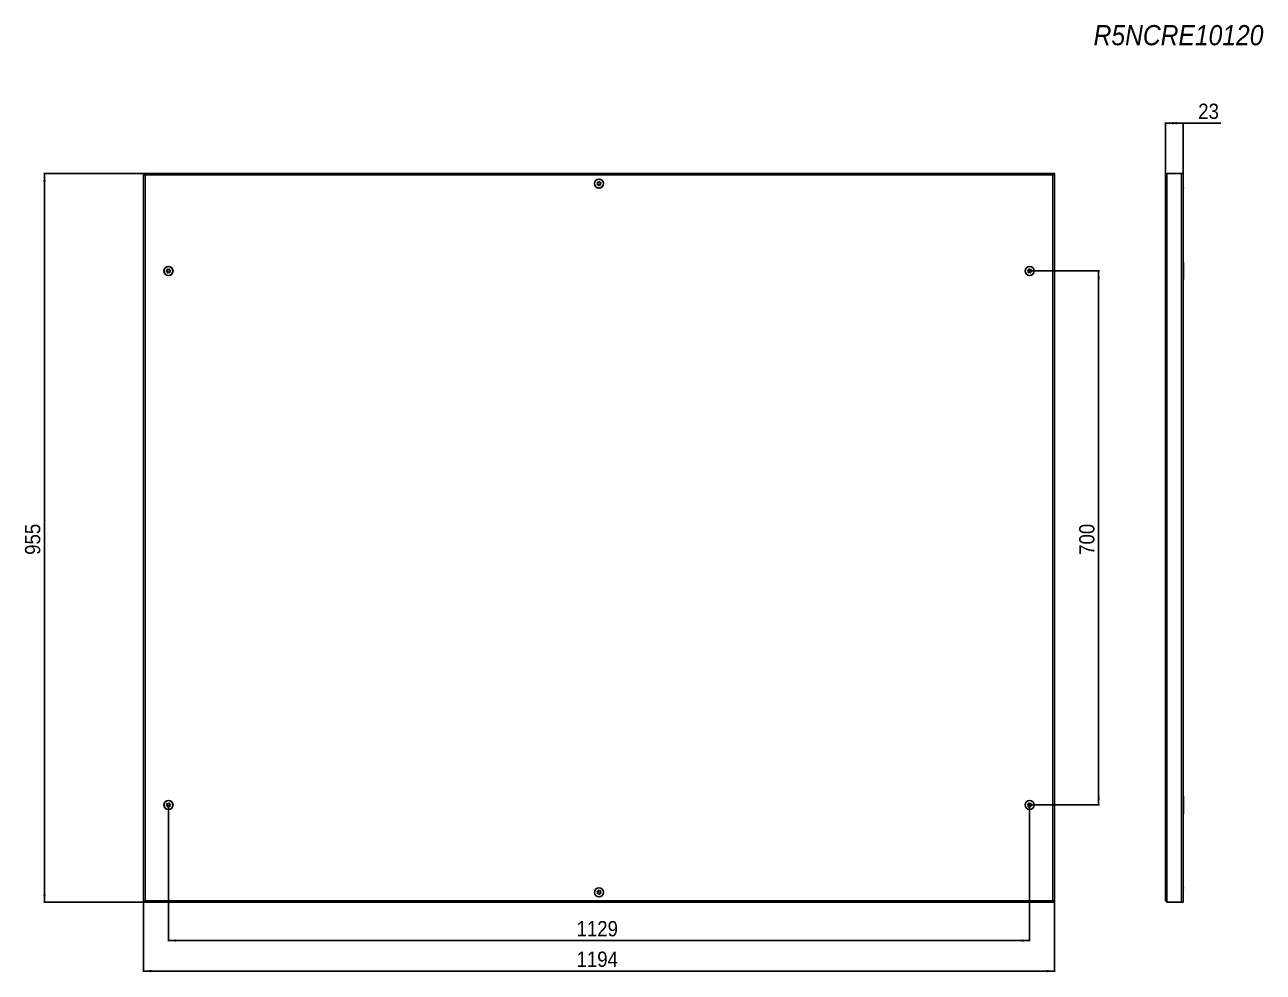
# Model space of a CAD drawing. Header units: millimetres. Extents: x -627 to 2358, y -815 to 591.
# Drawn here: x -627 to 996, y -650 to 591 of the extents above; entities that cross this region are included whole.
import ezdxf

# ---------------------------------------------------------------- set-up
doc = ezdxf.new("R2010")
doc.units = ezdxf.units.MM
doc.linetypes.add('SLD-Сплошная', pattern=[0])
doc.layers.add('FORMAT', color=7, linetype='SLD-Сплошная')
doc.styles.add('SLDTEXTSTYLE0', font='GOTHICI.TTF', dxfattribs={"width": 0.913})
doc.styles.add('SLDTEXTSTYLE1', font='GOTHIC.TTF', dxfattribs={"width": 0.913})
doc.dimstyles.new('SLDDIMSTYLE0', dxfattribs={"dimtxt": 20, "dimasz": 10, "dimexe": 0, "dimexo": 0.0625, "dimgap": 5, "dimtad": 2, "dimdec": 1, "dimrnd": 1e-09, "dimzin": 12, "dimdsep": 46, "dimtxsty": 'SLDTEXTSTYLE0', "dimsah": 1, "dimcen": 0.09, "dimadec": 0, "dimazin": 3, "dimtfac": 1, "dimtofl": 0, "dimtmove": 0, "dimatfit": 3, "dimfxl": 0, "dimfrac": 2, "dimtolj": 1, "dimtzin": 12, "dimarcsym": 0})

# ---------------------------------------------------------------- blocks, each defined once
blk = doc.blocks.new('_D')
at = {"layer": 'FORMAT'}
for p, q in [((868.5, 394.2), (868.5, 463.4)), ((868.5, 462.4), (891.5, 462.4)), ((891.5, 396.3), (891.5, 463.4)), ((891.5, 462.4), (940.8, 462.4))]:
    blk.add_line(p, q, dxfattribs=at)
for points in [[(868.5, 462.4), (878.5, 460.9), (878.5, 464)], [(891.5, 462.4), (881.5, 464), (881.5, 460.9)]]:
    blk.add_solid(points, dxfattribs=at)
at = {"layer": 'FORMAT', "insert": (911.2, 488), "char_height": 20, "attachment_point": 1, "style": 'SLDTEXTSTYLE1'}
blk.add_mtext('23', dxfattribs=at)
blk = doc.blocks.new('_D_1')
at = {"layer": 'FORMAT'}
for p, q in [((-469.6, 396.3), (-602.3, 396.3)), ((-601.3, -558.7), (-601.3, 396.3)), ((-469.6, -558.7), (-602.3, -558.7))]:
    blk.add_line(p, q, dxfattribs=at)
for points in [[(-601.3, 396.3), (-602.8, 386.3), (-599.7, 386.3)], [(-601.3, -558.7), (-599.7, -548.7), (-602.8, -548.7)]]:
    blk.add_solid(points, dxfattribs=at)
at = {"layer": 'FORMAT', "insert": (-626.8, -103.4), "char_height": 20, "attachment_point": 1, "rotation": 90, "style": 'SLDTEXTSTYLE1'}
blk.add_mtext('955', dxfattribs=at)
blk = doc.blocks.new('_D_2')
at = {"layer": 'FORMAT'}
for p, q in [((-471.3, -558.8), (-471.3, -649.9)), ((722.7, -558.8), (722.7, -649.9)), ((-471.3, -648.9), (722.7, -648.9))]:
    blk.add_line(p, q, dxfattribs=at)
for points in [[(-471.3, -648.9), (-461.3, -650.5), (-461.3, -647.4)], [(722.7, -648.9), (712.7, -647.4), (712.7, -650.5)]]:
    blk.add_solid(points, dxfattribs=at)
at = {"layer": 'FORMAT', "insert": (96.2, -623.4), "char_height": 20, "attachment_point": 1, "style": 'SLDTEXTSTYLE1'}
blk.add_mtext('1194', dxfattribs=at)
blk = doc.blocks.new('_D_3')
at = {"layer": 'FORMAT'}
for p, q in [((-438.8, -431.3), (-438.8, -609.9)), ((690.2, -431.3), (690.2, -609.9)), ((-438.8, -608.9), (690.2, -608.9))]:
    blk.add_line(p, q, dxfattribs=at)
for points in [[(-438.8, -608.9), (-428.8, -610.5), (-428.8, -607.4)], [(690.2, -608.9), (680.2, -607.4), (680.2, -610.5)]]:
    blk.add_solid(points, dxfattribs=at)
at = {"layer": 'FORMAT', "insert": (96.2, -583.4), "char_height": 20, "attachment_point": 1, "style": 'SLDTEXTSTYLE1'}
blk.add_mtext('1129', dxfattribs=at)
blk = doc.blocks.new('_D_4')
at = {"layer": 'FORMAT'}
for p, q in [((690.2, 268.8), (781.7, 268.8)), ((780.7, -431.2), (780.7, 268.8)), ((690.2, -431.2), (781.7, -431.2))]:
    blk.add_line(p, q, dxfattribs=at)
for points in [[(780.7, 268.8), (779.2, 258.8), (782.3, 258.8)], [(780.7, -431.2), (782.3, -421.2), (779.2, -421.2)]]:
    blk.add_solid(points, dxfattribs=at)
at = {"layer": 'FORMAT', "insert": (755.2, -103.4), "char_height": 20, "attachment_point": 1, "rotation": 90, "style": 'SLDTEXTSTYLE1'}
blk.add_mtext('700', dxfattribs=at)

msp = doc.modelspace()

# ---------------------------------------------------------------- linework, layer by layer
at = {"color": 7, "linetype": 'SLD-Сплошная', "lineweight": 25}
for p, q in [((-471.26, 396.25), (-469.76, 396.25)), ((-471.26, 396.25), (-471.26, -558.75)), ((-469.57, 396.25), (-469.76, 396.25)), ((721.04, 396.25), (-469.56, 396.25)), ((-469.56, 395.14), (-469.56, 396.25)), ((721.04, 395.13), (721.04, 396.25)), ((721.24, 396.25), (721.04, 396.25)), ((721.24, 396.25), (722.74, 396.25)), ((722.74, -558.75), (722.74, 396.25)), ((868.5, -556.65), (868.5, 394.15)), ((870.6, 396.25), (889.4, 396.25)), ((889.4, 396.25), (891.5, 396.25)), ((891.5, 396.25), (891.5, -558.75)), ((868.5, 389.04), (868.45, 389.04)), ((868.45, 377.88), (868.45, 389.04)), ((868.45, 377.47), (868.45, 377.88)), ((868.45, 377.47), (868.5, 377.47)), ((891.5, 377.75), (892, 377.75)), ((891.5, 376.25), (892, 376.75)), ((892, 377.75), (892, 376.75)), ((892, 279.25), (892, 258.25)), ((868.5, 274.54), (868.45, 274.54)), ((868.45, 262.97), (868.45, 274.54)), ((868.45, 262.97), (868.5, 262.97)), ((892, -420.75), (892, -441.75)), ((868.5, -425.46), (868.45, -425.46)), ((868.45, -437.03), (868.45, -425.46)), ((868.45, -437.03), (868.5, -437.03)), ((868.5, -539.96), (868.45, -539.96)), ((868.45, -551.53), (868.45, -539.96)), ((868.45, -551.53), (868.5, -551.53)), ((892, -539.25), (891.5, -538.75)), ((892, -540.25), (891.5, -540.25)), ((892, -539.25), (892, -540.25)), ((-469.76, -558.75), (-471.26, -558.75)), ((-469.76, -558.75), (-469.56, -558.75)), ((-469.56, -557.64), (-469.56, -558.75)), ((-469.56, -558.75), (721.04, -558.75)), ((721.04, -557.64), (721.04, -558.75)), ((721.04, -558.75), (721.24, -558.75)), ((722.74, -558.75), (721.24, -558.75)), ((870.6, -558.75), (889.4, -558.75)), ((891.5, -558.75), (889.4, -558.75))]:
    msp.add_line(p, q, dxfattribs=at)
at = {"color": 7, "linetype": 'SLD-Сплошная', "lineweight": 18}
for p, q in [((-469.16, 394.15), (-469.16, -556.65)), ((720.64, 394.15), (-469.16, 394.15)), ((720.64, -556.65), (720.64, 394.15)), ((870.6, -558.75), (870.6, 396.25)), ((889.4, -558.75), (889.4, 396.25)), ((-469.16, -556.65), (720.64, -556.65))]:
    msp.add_line(p, q, dxfattribs=at)
at = {"color": 7, "linetype": 'SLD-Сплошная', "lineweight": 25}
for centre, radius in [((125.74, 383.25), 6), ((125.74, 383.25), 5.79), ((125.74, 383.25), 1.85), ((-438.76, 268.75), 6), ((-438.76, 268.75), 5.79), ((-438.76, 268.75), 1.85), ((690.24, 268.75), 6), ((690.24, 268.75), 5.79), ((690.24, 268.75), 1.85), ((-438.76, -431.25), 6), ((-438.76, -431.25), 5.79), ((-438.76, -431.25), 1.85), ((690.24, -431.25), 6), ((690.24, -431.25), 5.79), ((690.24, -431.25), 1.85), ((125.74, -545.75), 6), ((125.74, -545.75), 5.79), ((125.74, -545.75), 1.85)]:
    msp.add_circle(centre, radius, dxfattribs=at)
for centre, start, end in [((890, 279.25), 0, 41.40962), ((890, 258.25), 318.59038, 0), ((890, -420.75), 0, 41.40962), ((890, -441.75), 318.59038, 0)]:
    msp.add_arc(centre, 2, start, end, dxfattribs=at)
for points, knots in [([(-469.16, 394.15), (-469.44, 394.33), (-469.71, 394.5), (-470.22, 394.85), (-470.45, 395.02), (-470.84, 395.38), (-471, 395.55), (-471.21, 395.9), (-471.26, 396.07), (-471.26, 396.25)], [0, 0, 0, 0, 0.25, 0.25, 0.5, 0.5, 0.75, 0.75, 1, 1, 1, 1]), ([(-469.16, 394.15), (-469.32, 394.5), (-469.48, 394.85), (-469.7, 395.55), (-469.76, 395.9), (-469.76, 396.25)], [0, 0, 0, 0, 0.5, 0.5, 1, 1, 1, 1]), ([(-469.56, 396.25), (-469.53, 396.25), (-469.5, 396.2), (-469.43, 395.98), (-469.4, 395.83), (-469.33, 395.44), (-469.3, 395.21), (-469.23, 394.7), (-469.2, 394.42), (-469.16, 394.15)], [0, 0, 0, 0, 0.25, 0.25, 0.5, 0.5, 0.75, 0.75, 1, 1, 1, 1]), ([(720.64, 394.15), (720.67, 394.42), (720.7, 394.7), (720.77, 395.21), (720.8, 395.44), (720.87, 395.83), (720.9, 395.98), (720.97, 396.2), (721, 396.25), (721.04, 396.25)], [0, 0, 0, 0, 0.25, 0.25, 0.5, 0.5, 0.75, 0.75, 1, 1, 1, 1]), ([(722.74, 396.25), (722.74, 396.07), (722.68, 395.9), (722.47, 395.55), (722.32, 395.38), (721.93, 395.02), (721.7, 394.85), (721.19, 394.5), (720.91, 394.33), (720.64, 394.15)], [0, 0, 0, 0, 0.25, 0.25, 0.5, 0.5, 0.75, 0.75, 1, 1, 1, 1]), ([(721.24, 396.25), (721.24, 395.9), (721.17, 395.55), (720.95, 394.85), (720.79, 394.5), (720.64, 394.15)], [0, 0, 0, 0, 0.5, 0.5, 1, 1, 1, 1]), ([(870.6, 396.25), (870.32, 396.07), (870.05, 395.9), (869.54, 395.55), (869.31, 395.38), (868.92, 395.02), (868.76, 394.85), (868.55, 394.5), (868.5, 394.33), (868.5, 394.15)], [0, 0, 0, 0, 0.25, 0.25, 0.5, 0.5, 0.75, 0.75, 1, 1, 1, 1]), ([(123.14, 382.21), (123.14, 382.2), (123.16, 382.18), (123.21, 382.15), (123.35, 382.11), (123.73, 382.07), (124.27, 382.01), (124.78, 381.64), (125, 381.18), (125.13, 380.81), (125.22, 380.59), (125.28, 380.51), (125.31, 380.48), (125.34, 380.48), (125.38, 380.48), (125.44, 380.52), (125.62, 380.71), (125.88, 381.11), (126.39, 381.6), (127.11, 381.6), (127.57, 381.49), (127.84, 381.47), (127.9, 381.49), (127.93, 381.51), (127.95, 381.53), (127.95, 381.57), (127.95, 381.61), (127.93, 381.69), (127.85, 381.9), (127.69, 382.25), (127.54, 382.74), (127.65, 383.36), (128, 383.78), (128.26, 384.07), (128.33, 384.2), (128.34, 384.26), (128.34, 384.29), (128.32, 384.32), (128.27, 384.35), (128.13, 384.39), (127.74, 384.43), (127.2, 384.49), (126.69, 384.86), (126.47, 385.32), (126.34, 385.69), (126.25, 385.91), (126.19, 385.99), (126.16, 386.02), (126.13, 386.02), (126.1, 386.02), (126.03, 385.98), (125.85, 385.79), (125.6, 385.39), (125.08, 384.9), (124.37, 384.9), (123.9, 385.01), (123.64, 385.03), (123.57, 385.01), (123.54, 384.99), (123.52, 384.97), (123.52, 384.93), (123.52, 384.89), (123.54, 384.81), (123.62, 384.6), (123.78, 384.25), (123.94, 383.76), (123.82, 383.14), (123.47, 382.72), (123.21, 382.43), (123.14, 382.3), (123.13, 382.24), (123.13, 382.22), (123.14, 382.21)], [0, 0, 0, 0, 0.0020087, 0.00442, 0.0093647, 0.0255282, 0.0677053, 0.0957862, 0.1246456, 0.1503415, 0.1605194, 0.1633943, 0.1656965, 0.1672448, 0.1688741, 0.1707699, 0.1786058, 0.2119941, 0.2499945, 0.2879948, 0.3213831, 0.329219, 0.3311148, 0.3327441, 0.3342924, 0.3362166, 0.3385353, 0.3413178, 0.349662, 0.3753578, 0.4042173, 0.4322982, 0.4744753, 0.4906388, 0.4966691, 0.49844, 0.5, 0.5020087, 0.50442, 0.5093647, 0.5255282, 0.5677053, 0.5957862, 0.6246456, 0.6503415, 0.6605194, 0.6633943, 0.6656965, 0.6672448, 0.6688741, 0.6707699, 0.6786058, 0.7119941, 0.7499945, 0.7879948, 0.8213831, 0.829219, 0.8311148, 0.8327441, 0.8342924, 0.8362166, 0.8385353, 0.8413178, 0.849662, 0.8753578, 0.9042173, 0.9322982, 0.9744753, 0.9906388, 0.9966691, 0.99844, 1, 1, 1, 1]), ([(-437.73, 271.35), (-437.74, 271.35), (-437.76, 271.36), (-437.82, 271.34), (-437.95, 271.27), (-438.24, 271.02), (-438.65, 270.66), (-439.27, 270.55), (-439.76, 270.71), (-440.12, 270.87), (-440.34, 270.96), (-440.44, 270.97), (-440.48, 270.96), (-440.51, 270.94), (-440.52, 270.92), (-440.54, 270.85), (-440.52, 270.58), (-440.41, 270.12), (-440.41, 269.41), (-440.9, 268.89), (-441.3, 268.63), (-441.5, 268.45), (-441.53, 268.39), (-441.54, 268.36), (-441.53, 268.33), (-441.51, 268.3), (-441.48, 268.27), (-441.41, 268.23), (-441.2, 268.14), (-440.84, 268.02), (-440.37, 267.8), (-440, 267.28), (-439.94, 266.74), (-439.9, 266.35), (-439.86, 266.21), (-439.83, 266.16), (-439.8, 266.15), (-439.76, 266.14), (-439.71, 266.16), (-439.58, 266.23), (-439.29, 266.48), (-438.88, 266.84), (-438.26, 266.95), (-437.77, 266.79), (-437.41, 266.63), (-437.19, 266.54), (-437.09, 266.53), (-437.05, 266.54), (-437.02, 266.56), (-437, 266.58), (-436.99, 266.65), (-437.01, 266.92), (-437.12, 267.38), (-437.11, 268.09), (-436.63, 268.61), (-436.23, 268.87), (-436.03, 269.05), (-436, 269.11), (-435.99, 269.14), (-436, 269.17), (-436.02, 269.2), (-436.05, 269.23), (-436.12, 269.27), (-436.33, 269.36), (-436.69, 269.48), (-437.16, 269.7), (-437.53, 270.22), (-437.58, 270.76), (-437.62, 271.15), (-437.67, 271.29), (-437.7, 271.34), (-437.72, 271.35), (-437.73, 271.35)], [0, 0, 0, 0, 0.0020087, 0.00442, 0.0093647, 0.0255282, 0.0677053, 0.0957862, 0.1246456, 0.1503415, 0.1605194, 0.1633943, 0.1656965, 0.1672448, 0.1688741, 0.1707699, 0.1786058, 0.2119941, 0.2499945, 0.2879948, 0.3213831, 0.329219, 0.3311148, 0.3327441, 0.3342924, 0.3362166, 0.3385353, 0.3413178, 0.349662, 0.3753578, 0.4042173, 0.4322982, 0.4744753, 0.4906388, 0.4966691, 0.49844, 0.5, 0.5020087, 0.50442, 0.5093647, 0.5255282, 0.5677053, 0.5957862, 0.6246456, 0.6503415, 0.6605194, 0.6633943, 0.6656965, 0.6672448, 0.6688741, 0.6707699, 0.6786058, 0.7119941, 0.7499945, 0.7879948, 0.8213831, 0.829219, 0.8311148, 0.8327441, 0.8342924, 0.8362166, 0.8385353, 0.8413178, 0.849662, 0.8753578, 0.9042173, 0.9322982, 0.9744753, 0.9906388, 0.9966691, 0.99844, 1, 1, 1, 1]), ([(689.2, 271.35), (689.19, 271.34), (689.16, 271.33), (689.14, 271.28), (689.09, 271.14), (689.06, 270.76), (689, 270.22), (688.63, 269.7), (688.16, 269.48), (687.79, 269.35), (687.57, 269.26), (687.5, 269.21), (687.47, 269.18), (687.46, 269.14), (687.47, 269.11), (687.5, 269.05), (687.7, 268.87), (688.1, 268.61), (688.59, 268.09), (688.59, 267.38), (688.48, 266.92), (688.46, 266.65), (688.48, 266.58), (688.49, 266.56), (688.52, 266.54), (688.56, 266.53), (688.6, 266.53), (688.68, 266.55), (688.89, 266.63), (689.24, 266.79), (689.73, 266.95), (690.35, 266.84), (690.76, 266.48), (691.06, 266.23), (691.19, 266.15), (691.24, 266.14), (691.28, 266.15), (691.31, 266.17), (691.34, 266.22), (691.38, 266.36), (691.42, 266.74), (691.47, 267.28), (691.84, 267.8), (692.31, 268.02), (692.68, 268.15), (692.9, 268.24), (692.98, 268.29), (693, 268.32), (693.01, 268.36), (693, 268.39), (692.97, 268.45), (692.77, 268.63), (692.37, 268.89), (691.89, 269.41), (691.88, 270.12), (691.99, 270.58), (692.01, 270.85), (692, 270.92), (691.98, 270.94), (691.95, 270.96), (691.92, 270.97), (691.87, 270.97), (691.79, 270.95), (691.58, 270.87), (691.23, 270.71), (690.74, 270.55), (690.12, 270.66), (689.71, 271.02), (689.41, 271.27), (689.29, 271.35), (689.23, 271.36), (689.21, 271.35), (689.2, 271.35)], [0, 0, 0, 0, 0.0020087, 0.00442, 0.0093647, 0.0255282, 0.0677053, 0.0957862, 0.1246456, 0.1503415, 0.1605194, 0.1633943, 0.1656965, 0.1672448, 0.1688741, 0.1707699, 0.1786058, 0.2119941, 0.2499945, 0.2879948, 0.3213831, 0.329219, 0.3311148, 0.3327441, 0.3342924, 0.3362166, 0.3385353, 0.3413178, 0.349662, 0.3753578, 0.4042173, 0.4322982, 0.4744753, 0.4906388, 0.4966691, 0.49844, 0.5, 0.5020087, 0.50442, 0.5093647, 0.5255282, 0.5677053, 0.5957862, 0.6246456, 0.6503415, 0.6605194, 0.6633943, 0.6656965, 0.6672448, 0.6688741, 0.6707699, 0.6786058, 0.7119941, 0.7499945, 0.7879948, 0.8213831, 0.829219, 0.8311148, 0.8327441, 0.8342924, 0.8362166, 0.8385353, 0.8413178, 0.849662, 0.8753578, 0.9042173, 0.9322982, 0.9744753, 0.9906388, 0.9966691, 0.99844, 1, 1, 1, 1]), ([(-437.73, -428.65), (-437.74, -428.65), (-437.76, -428.64), (-437.82, -428.66), (-437.95, -428.73), (-438.24, -428.98), (-438.65, -429.34), (-439.27, -429.45), (-439.76, -429.29), (-440.12, -429.13), (-440.34, -429.04), (-440.44, -429.03), (-440.48, -429.04), (-440.51, -429.06), (-440.52, -429.08), (-440.54, -429.15), (-440.52, -429.42), (-440.41, -429.88), (-440.41, -430.59), (-440.9, -431.11), (-441.3, -431.37), (-441.5, -431.55), (-441.53, -431.61), (-441.54, -431.64), (-441.53, -431.67), (-441.51, -431.7), (-441.48, -431.73), (-441.41, -431.77), (-441.2, -431.86), (-440.84, -431.98), (-440.37, -432.2), (-440, -432.72), (-439.94, -433.26), (-439.9, -433.65), (-439.86, -433.79), (-439.83, -433.84), (-439.8, -433.85), (-439.76, -433.86), (-439.71, -433.84), (-439.58, -433.77), (-439.29, -433.52), (-438.88, -433.16), (-438.26, -433.05), (-437.77, -433.21), (-437.41, -433.37), (-437.19, -433.46), (-437.09, -433.47), (-437.05, -433.46), (-437.02, -433.44), (-437, -433.42), (-436.99, -433.35), (-437.01, -433.08), (-437.12, -432.62), (-437.11, -431.91), (-436.63, -431.39), (-436.23, -431.13), (-436.03, -430.95), (-436, -430.89), (-435.99, -430.86), (-436, -430.83), (-436.02, -430.8), (-436.05, -430.77), (-436.12, -430.73), (-436.33, -430.64), (-436.69, -430.52), (-437.16, -430.3), (-437.53, -429.78), (-437.58, -429.24), (-437.62, -428.85), (-437.67, -428.71), (-437.7, -428.66), (-437.72, -428.65), (-437.73, -428.65)], [0, 0, 0, 0, 0.0020087, 0.00442, 0.0093647, 0.0255282, 0.0677053, 0.0957862, 0.1246456, 0.1503415, 0.1605194, 0.1633943, 0.1656965, 0.1672448, 0.1688741, 0.1707699, 0.1786058, 0.2119941, 0.2499945, 0.2879948, 0.3213831, 0.329219, 0.3311148, 0.3327441, 0.3342924, 0.3362166, 0.3385353, 0.3413178, 0.349662, 0.3753578, 0.4042173, 0.4322982, 0.4744753, 0.4906388, 0.4966691, 0.49844, 0.5, 0.5020087, 0.50442, 0.5093647, 0.5255282, 0.5677053, 0.5957862, 0.6246456, 0.6503415, 0.6605194, 0.6633943, 0.6656965, 0.6672448, 0.6688741, 0.6707699, 0.6786058, 0.7119941, 0.7499945, 0.7879948, 0.8213831, 0.829219, 0.8311148, 0.8327441, 0.8342924, 0.8362166, 0.8385353, 0.8413178, 0.849662, 0.8753578, 0.9042173, 0.9322982, 0.9744753, 0.9906388, 0.9966691, 0.99844, 1, 1, 1, 1]), ([(689.2, -428.65), (689.19, -428.66), (689.16, -428.67), (689.14, -428.72), (689.09, -428.86), (689.06, -429.24), (689, -429.78), (688.63, -430.3), (688.16, -430.52), (687.79, -430.65), (687.57, -430.74), (687.5, -430.79), (687.47, -430.82), (687.46, -430.86), (687.47, -430.89), (687.5, -430.95), (687.7, -431.13), (688.1, -431.39), (688.59, -431.91), (688.59, -432.62), (688.48, -433.08), (688.46, -433.35), (688.48, -433.42), (688.49, -433.44), (688.52, -433.46), (688.56, -433.47), (688.6, -433.47), (688.68, -433.45), (688.89, -433.37), (689.24, -433.21), (689.73, -433.05), (690.35, -433.16), (690.76, -433.52), (691.06, -433.77), (691.19, -433.85), (691.24, -433.86), (691.28, -433.85), (691.31, -433.83), (691.34, -433.78), (691.38, -433.64), (691.42, -433.26), (691.47, -432.72), (691.84, -432.2), (692.31, -431.98), (692.68, -431.85), (692.9, -431.76), (692.98, -431.71), (693, -431.68), (693.01, -431.64), (693, -431.61), (692.97, -431.55), (692.77, -431.37), (692.37, -431.11), (691.89, -430.59), (691.88, -429.88), (691.99, -429.42), (692.01, -429.15), (692, -429.08), (691.98, -429.06), (691.95, -429.04), (691.92, -429.03), (691.87, -429.03), (691.79, -429.05), (691.58, -429.13), (691.23, -429.29), (690.74, -429.45), (690.12, -429.34), (689.71, -428.98), (689.41, -428.73), (689.29, -428.65), (689.23, -428.64), (689.21, -428.65), (689.2, -428.65)], [0, 0, 0, 0, 0.0020087, 0.00442, 0.0093647, 0.0255282, 0.0677053, 0.0957862, 0.1246456, 0.1503415, 0.1605194, 0.1633943, 0.1656965, 0.1672448, 0.1688741, 0.1707699, 0.1786058, 0.2119941, 0.2499945, 0.2879948, 0.3213831, 0.329219, 0.3311148, 0.3327441, 0.3342924, 0.3362166, 0.3385353, 0.3413178, 0.349662, 0.3753578, 0.4042173, 0.4322982, 0.4744753, 0.4906388, 0.4966691, 0.49844, 0.5, 0.5020087, 0.50442, 0.5093647, 0.5255282, 0.5677053, 0.5957862, 0.6246456, 0.6503415, 0.6605194, 0.6633943, 0.6656965, 0.6672448, 0.6688741, 0.6707699, 0.6786058, 0.7119941, 0.7499945, 0.7879948, 0.8213831, 0.829219, 0.8311148, 0.8327441, 0.8342924, 0.8362166, 0.8385353, 0.8413178, 0.849662, 0.8753578, 0.9042173, 0.9322982, 0.9744753, 0.9906388, 0.9966691, 0.99844, 1, 1, 1, 1]), ([(123.14, -544.71), (123.13, -544.72), (123.13, -544.75), (123.14, -544.81), (123.22, -544.93), (123.47, -545.23), (123.82, -545.64), (123.94, -546.26), (123.78, -546.75), (123.62, -547.11), (123.53, -547.33), (123.52, -547.42), (123.52, -547.46), (123.54, -547.49), (123.57, -547.51), (123.64, -547.53), (123.9, -547.51), (124.37, -547.4), (125.08, -547.4), (125.6, -547.89), (125.85, -548.29), (126.03, -548.48), (126.1, -548.52), (126.13, -548.52), (126.16, -548.52), (126.19, -548.5), (126.22, -548.46), (126.26, -548.39), (126.35, -548.18), (126.47, -547.82), (126.69, -547.36), (127.2, -546.99), (127.74, -546.93), (128.13, -546.89), (128.28, -546.85), (128.32, -546.81), (128.34, -546.79), (128.34, -546.75), (128.33, -546.69), (128.26, -546.57), (128, -546.28), (127.65, -545.86), (127.53, -545.24), (127.69, -544.75), (127.86, -544.39), (127.94, -544.17), (127.96, -544.08), (127.95, -544.04), (127.93, -544.01), (127.9, -543.99), (127.84, -543.97), (127.57, -543.99), (127.11, -544.1), (126.39, -544.1), (125.88, -543.61), (125.62, -543.21), (125.44, -543.02), (125.38, -542.98), (125.34, -542.98), (125.31, -542.98), (125.28, -543), (125.26, -543.04), (125.21, -543.11), (125.13, -543.32), (125, -543.68), (124.78, -544.14), (124.27, -544.51), (123.73, -544.57), (123.34, -544.61), (123.2, -544.65), (123.15, -544.69), (123.14, -544.7), (123.14, -544.71)], [0, 0, 0, 0, 0.0020087, 0.00442, 0.0093647, 0.0255282, 0.0677053, 0.0957862, 0.1246456, 0.1503415, 0.1605194, 0.1633943, 0.1656965, 0.1672448, 0.1688741, 0.1707699, 0.1786058, 0.2119941, 0.2499945, 0.2879948, 0.3213831, 0.329219, 0.3311148, 0.3327441, 0.3342924, 0.3362166, 0.3385353, 0.3413178, 0.349662, 0.3753578, 0.4042173, 0.4322982, 0.4744753, 0.4906388, 0.4966691, 0.49844, 0.5, 0.5020087, 0.50442, 0.5093647, 0.5255282, 0.5677053, 0.5957862, 0.6246456, 0.6503415, 0.6605194, 0.6633943, 0.6656965, 0.6672448, 0.6688741, 0.6707699, 0.6786058, 0.7119941, 0.7499945, 0.7879948, 0.8213831, 0.829219, 0.8311148, 0.8327441, 0.8342924, 0.8362166, 0.8385353, 0.8413178, 0.849662, 0.8753578, 0.9042173, 0.9322982, 0.9744753, 0.9906388, 0.9966691, 0.99844, 1, 1, 1, 1]), ([(-471.26, -558.75), (-471.26, -558.57), (-471.21, -558.4), (-471, -558.05), (-470.84, -557.87), (-470.45, -557.52), (-470.22, -557.35), (-469.71, -557), (-469.44, -556.83), (-469.16, -556.65)], [0, 0, 0, 0, 0.25, 0.25, 0.5, 0.5, 0.75, 0.75, 1, 1, 1, 1]), ([(-469.76, -558.75), (-469.76, -558.57), (-469.75, -558.4), (-469.69, -558.05), (-469.64, -557.87), (-469.53, -557.52), (-469.47, -557.35), (-469.32, -557), (-469.24, -556.83), (-469.16, -556.65)], [0, 0, 0, 0, 0.25, 0.25, 0.5, 0.5, 0.75, 0.75, 1, 1, 1, 1]), ([(-469.16, -556.65), (-469.2, -556.92), (-469.23, -557.2), (-469.3, -557.71), (-469.33, -557.94), (-469.4, -558.33), (-469.43, -558.48), (-469.5, -558.7), (-469.53, -558.75), (-469.56, -558.75)], [0, 0, 0, 0, 0.25, 0.25, 0.5, 0.5, 0.75, 0.75, 1, 1, 1, 1]), ([(721.04, -558.75), (721, -558.75), (720.97, -558.7), (720.9, -558.48), (720.87, -558.33), (720.8, -557.94), (720.77, -557.71), (720.7, -557.2), (720.67, -556.92), (720.64, -556.65)], [0, 0, 0, 0, 0.25, 0.25, 0.5, 0.5, 0.75, 0.75, 1, 1, 1, 1]), ([(720.64, -556.65), (720.91, -556.83), (721.18, -557), (721.7, -557.35), (721.92, -557.52), (722.32, -557.88), (722.47, -558.05), (722.68, -558.4), (722.74, -558.57), (722.74, -558.75)], [0, 0, 0, 0, 0.25, 0.25, 0.5, 0.5, 0.75, 0.75, 1, 1, 1, 1]), ([(720.64, -556.65), (720.79, -557), (720.95, -557.35), (721.17, -558.05), (721.24, -558.4), (721.24, -558.75)], [0, 0, 0, 0, 0.5, 0.5, 1, 1, 1, 1]), ([(868.5, -556.65), (868.5, -556.83), (868.55, -557), (868.76, -557.35), (868.91, -557.52), (869.31, -557.88), (869.54, -558.05), (870.05, -558.4), (870.32, -558.57), (870.6, -558.75)], [0, 0, 0, 0, 0.25, 0.25, 0.5, 0.5, 0.75, 0.75, 1, 1, 1, 1])]:
    msp.add_open_spline(points, degree=3, knots=knots, dxfattribs=at)

# ---------------------------------------------------------------- texts
at = {"layer": 'FORMAT', "insert": (774.08, 591.01), "char_height": 26.4583, "attachment_point": 1, "style": 'SLDTEXTSTYLE0'}
msp.add_mtext('R5NCRE10120', dxfattribs=at)

# ---------------------------------------------------------------- dimensions: what is measured, and where the dimension line sits
at = {"layer": 'FORMAT'}
for base, p1, p2, picture, middle in [((891.5, 462.42), (868.5, 394.15), (891.5, 396.25), '_D', (926, 462.42)), ((690.24, -608.92), (-438.76, -431.25), (690.24, -431.25), '_D_3', (125.74, -608.92)), ((722.74, -648.92), (-471.26, -558.75), (722.74, -558.75), '_D_2', (125.74, -648.92))]:
    dim = msp.add_linear_dim(base=base, p1=p1, p2=p2, dimstyle='SLDDIMSTYLE0', dxfattribs=at)
    dim.commit()
    dim.dimension.update_dxf_attribs({"geometry": picture, "text_midpoint": middle, "dimtype": 160})
for base, p1, p2, picture, middle in [((-601.27, 396.25), (-469.56, -558.75), (-469.56, 396.25), '_D_1', (-601.27, -81.25)), ((780.74, 268.75), (690.24, -431.25), (690.24, 268.75), '_D_4', (780.74, -81.25))]:
    dim = msp.add_linear_dim(base=base, p1=p1, p2=p2, angle=90, dimstyle='SLDDIMSTYLE0', dxfattribs=at)
    dim.commit()
    dim.dimension.update_dxf_attribs({"geometry": picture, "text_midpoint": middle, "dimtype": 160})

doc.saveas('drawing.dxf')
